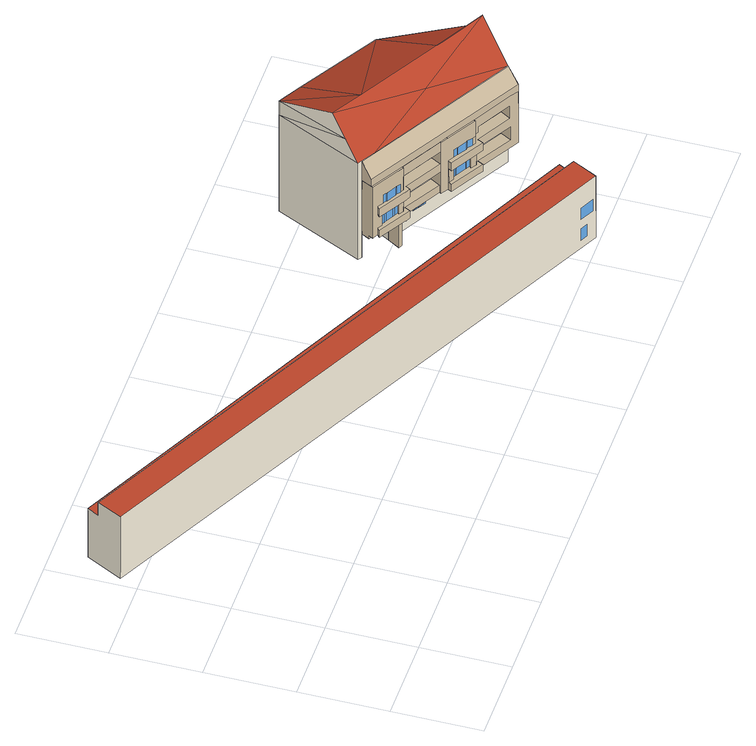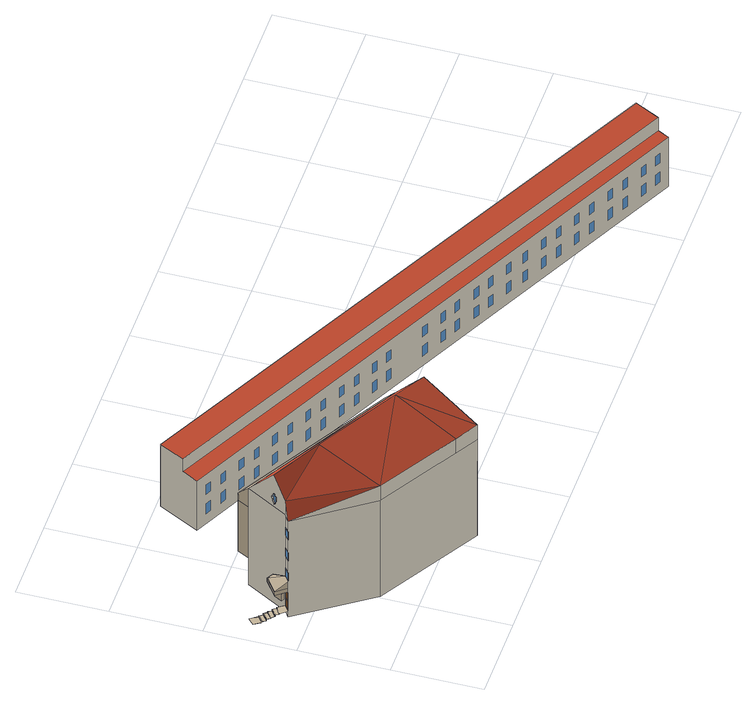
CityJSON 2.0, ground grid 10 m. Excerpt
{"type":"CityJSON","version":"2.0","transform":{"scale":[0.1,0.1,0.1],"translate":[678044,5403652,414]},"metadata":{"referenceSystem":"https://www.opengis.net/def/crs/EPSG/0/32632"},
"CityObjects":{
"building1":{"type":"Building","attributes":{"measuredHeight":8.66},"geometry":[{"type":"MultiSurface","lod":"3","boundaries":[[[0,1,2,3]],[[4,5,6,7]],[[6,5,2,1]],[[8,9,7,6,1,0]],[[9,10,4,7],[11,12,13,14],[15,16,17,18],[19,20,21,22],[23,24,25,26],[27,28,29,30],[31,32,33,34],[35,36,37,38],[39,40,41,42],[43,44,45,46],[47,48,49,50],[51,52,53,54],[55,56,57,58],[59,60,61,62],[63,64,65,66],[67,68,69,70],[71,72,73,74],[75,76,77,78],[79,80,81,82],[83,84,85,86],[87,88,89,90],[91,92,93,94],[95,96,97,98],[99,100,101,102],[103,104,105,106],[107,108,109,110],[111,112,113,114],[115,116,117,118],[119,120,121,122],[123,124,125,126],[127,128,129,130],[131,132,133,134],[135,136,137,138],[139,140,141,142],[143,144,145,146],[147,148,149,150],[151,152,153,154],[155,156,157,158],[159,160,161,162],[163,164,165,166],[167,168,169,170],[171,172,173,174],[175,176,177,178],[179,180,181,182],[183,184,185,186],[187,188,189,190],[191,192,193,194],[195,196,197,198],[199,200,201,202],[203,204,205,206],[207,208,209,210],[211,212,213,214],[215,216,217,218],[219,220,221,222],[223,224,225,226]],[[10,227,3,2,5,4]],[[227,8,0,3],[228,229,230,231],[232,233,234,235]],[[187,190,189,188]],[[217,216,215,218]],[[205,204,203,206]],[[210,209,208,207]],[[213,212,211,214]],[[197,196,195,198]],[[182,181,180,179]],[[102,101,100,99]],[[94,93,92,91]],[[97,96,95,98]],[[108,107,110,109]],[[186,185,184,183]],[[221,220,219,222]],[[178,177,176,175]],[[193,192,191,194]],[[169,168,167,170]],[[174,173,172,171]],[[199,202,201,200]],[[90,89,88,87]],[[131,134,133,132]],[[146,145,144,143]],[[129,128,127,130]],[[162,161,160,159]],[[149,148,147,150]],[[137,136,135,138]],[[142,141,140,139]],[[153,152,151,154]],[[155,158,157,156]],[[123,126,125,124]],[[112,111,114,113]],[[163,166,165,164]],[[57,56,55,58]],[[71,74,73,72]],[[78,77,76,75]],[[18,17,16,15]],[[41,40,39,42]],[[32,31,34,33]],[[81,80,79,82]],[[19,22,21,20]],[[60,59,62,61]],[[23,26,25,24]],[[223,226,225,224]],[[14,13,12,11]],[[84,83,86,85]],[[70,69,68,67]],[[103,106,105,104]],[[43,46,45,44]],[[48,47,50,49]],[[63,66,65,64]],[[232,235,234,233]],[[229,228,231,230]],[[28,27,30,29]],[[119,122,121,120]],[[51,54,53,52]],[[37,36,35,38]],[[115,118,117,116]],[[9,8,227,10]]],"semantics":{"surfaces":[{"type":"RoofSurface","materialUncertainty":1},{"type":"WallSurface","klumMaterialClass":"Concrete","klumMaterialIndex":"E203","materialUncertainty":0.5},{"type":"Window","paneMaterialClass":"Glass"},{"type":"GroundSurface"}],"values":[0,0,1,1,1,1,1,2,2,2,2,2,2,2,2,2,2,2,2,2,2,2,2,2,2,2,2,2,2,2,2,2,2,2,2,2,2,2,2,2,2,2,2,2,2,2,2,2,2,2,2,2,2,2,2,2,2,2,2,2,2,2,2,3]}}]},
"building2":{"type":"Building","attributes":{"measuredHeight":17.89},"children":["building2-1","building2-2","building2-3","building2-4","building2-5","building2-6"],"geometry":[{"type":"MultiSurface","lod":"3","boundaries":[[[236,237,238]],[[239,237,238,240]],[[241,242,243]],[[244,241,245,246,247]],[[242,241,244]],[[248,245,241,243,249]],[[248,250,251]],[[250,248,249]],[[248,252,245]],[[253,249,243]],[[249,253,250]],[[252,248,251]],[[254,250,253]],[[255,256,257,258]],[[259,260,261,262]],[[263,264,265,266]],[[267,268,269,270]],[[260,271,272,261]],[[273,274,275,276]],[[277,278,279,280]],[[281,282,283,284]],[[282,285,286,283]],[[287,277,280,288]],[[271,273,276,272]],[[278,289,290,279]],[[285,291,292,286]],[[291,259,262,292]],[[274,293,294,275]],[[289,295,296,290]],[[293,297,298,294]],[[297,263,266,298]],[[299,287,288,300]],[[264,301,302,265]],[[295,267,270,296]],[[268,281,284,269]],[[301,303,304,302]],[[303,255,258,304]],[[256,305,306,257]],[[305,307,308,306]],[[307,309,310,308]],[[309,299,300,310]],[[252,251,311,312]],[[247,312,313,314]],[[246,312,247]],[[312,246,252]],[[252,246,245]],[[250,254,315]],[[254,253,316]],[[315,317,313,312,311]],[[251,250,315,311]],[[318,317,315,254,240,239,319]],[[243,242,316,253],[287,299,309,307,305,256,255,303,301,264,263,297,293,274,273,271,260,259,291,285,282,281,268,267,295,289,278,277]],[[316,238,240,254],[320,321,322,323],[324,325,326,327],[328,329,330,331]],[[332,333,334,335]],[[336,337,338,339]],[[318,319,340,341],[342,343,344,345]],[[346,242,244,247,314,333,332,337,336],[347,348,349,350],[351,352,353,354],[355,356,357,358,359],[360,361,362,363],[364,365,366,367]],[[316,242,346,341,340,368,236,238]],[[347,369,370,371]],[[348,347,350,349],[372,350,369,347,371,370]],[[372,370,369,350]],[[373,374,375,376]],[[354,353,352,351],[377,378,374,373,376,375]],[[377,375,374,378]],[[379,380,381,382]],[[361,379,382,383]],[[384,385,386,387]],[[362,361,360,363],[385,384,387,386,380,379,361,383,382,381]],[[385,381,380,386]],[[388,389,390,391]],[[392,390,389,393]],[[364,367,366,365],[388,394,395,391,390,392,393,389]],[[394,388,391,395]],[[396,397,398,399]],[[400,398,397,401]],[[359,357,356,355],[396,402,403,399,398,400,401,397]],[[402,396,399,403]],[[404,405,406,407]],[[322,321,320,323],[405,404,407,406]],[[408,409,410,411]],[[324,327,326,325],[409,408,411,410]],[[412,413,414,415]],[[330,329,328,331],[413,412,415,414]],[[416,417,418,419]],[[342,345,344,343],[420,421,422,423],[418,417,416,419]],[[422,421,420,423]],[[300,288,280,279,290,296,270,269,284,283,286,292,262,261,272,276,275,294,298,266,265,302,304,258,257,306,308,310]],[[424,425,426,427]],[[428,429,430,431]],[[432,430,429,433]],[[431,434,435,428]],[[425,435,434,426]],[[436,437,438,439]],[[440,441,442,443]],[[441,444,445,442]],[[446,445,444,447]],[[436,440,443,437]],[[448,449,450,451]],[[452,453,454,455]],[[449,452,455,450]],[[456,457,448,451]],[[453,458,459,454]],[[460,461,462,463]],[[464,465,466,467]],[[465,468,469,466]],[[461,464,467,462]],[[470,469,468,471]],[[314,313,317,318,341,346,336,339,334,333]],[[334,339,338,335]],[[337,332,335,338]]],"semantics":{"surfaces":[{"type":"RoofSurface","klumMaterialClass":"Ceramic","klumMaterialIndex":"D201","materialUncertainty":0.3},{"type":"WallSurface"},{"type":"WallSurface","klumMaterialClass":"Plaster","klumMaterialIndex":"I002","materialUncertainty":0.3},{"type":"Window","frameMaterialClass":"Wood","frameMaterialName":"PaintedWood","paneMaterialClass":"Glass","frameMaterialUncertainty":0.5},{"type":"Door","frameMaterialClass":"Wood","frameMaterialName":"PaintedWood","paneMaterialClass":"Glass","frameMaterialUncertainty":0.5},{"type":"Window","paneMaterialClass":"Glass"},{"type":"GroundSurface"},{"type":"WaterClosureSurface","materialUncertainty":1},{"type":"OuterCeilingSurface"}],"values":[null,null,0,0,0,0,0,0,0,0,0,0,0,1,1,1,1,1,1,1,1,1,1,1,1,1,1,1,1,1,1,1,1,1,1,1,1,1,1,1,1,2,2,2,2,2,2,2,2,2,2,2,2,2,2,2,2,2,3,3,3,3,3,3,3,3,3,3,3,3,3,3,3,3,3,3,3,3,3,3,3,3,3,4,4,4,5,3,3,3,3,3,3,3,3,3,3,3,3,3,3,3,3,3,3,3,3,6,7,8]}}]},
"building2-1":{"type":"BuildingInstallation","attributes":{"klumMaterialClass":"Granite","klumMaterialIndex":"F106","materialUncertainty":0.3,"relationToConstruction":"outside"},"parents":["building2"],"geometry":[{"type":"MultiSurface","lod":"3","boundaries":[[[472,473,474,475,476,477,478,479,480,481,482,483,484,485,486,487,488,475,474,473,472,489]],[[489,472,490,491]],[[472,473,492,490]],[[473,474,493,492]],[[474,475,494,493]],[[475,488,495,494]],[[488,487,496,495]],[[487,486,497,496]],[[486,485,498,497]],[[485,484,499,498]],[[484,483,500,499]],[[483,482,501,500]],[[482,481,502,501]],[[481,480,503,502]],[[480,479,498,503]],[[479,478,497,498]],[[478,477,496,497]],[[477,476,495,496]],[[476,475,504,495]],[[475,474,505,504]],[[474,473,506,505]],[[473,472,507,506]],[[472,489,491,507]],[[491,490,492,493,494,495,496,497,498,499,500,501,502,503,498,497,496,495,504,505,506,507]]]}]},
"building2-2":{"type":"BuildingInstallation","attributes":{"materialClass":"Metal","materialName":"Aluminium","materialUncertainty":0.3,"relationToConstruction":"outside"},"parents":["building2"],"geometry":[{"type":"MultiSurface","lod":"3","boundaries":[[[508,509,510,511]],[[508,511,512,513]],[[514,513,512,515]],[[509,508,513,514]],[[511,510,515,512]],[[510,509,514,515]]]}]},
"building2-3":{"type":"BuildingInstallation","attributes":{"klumMaterialClass":"Plaster","klumMaterialIndex":"I002","materialUncertainty":0.3,"relationToConstruction":"outside"},"parents":["building2"],"geometry":[{"type":"MultiSurface","lod":"3","boundaries":[[[319,340,237,239]],[[516,517,518,519]],[[368,516,519,236]],[[319,239,518,517]],[[340,319,517,516,368]],[[368,340,237,236]],[[236,237,239,518,519]]]}]},
"building2-4":{"type":"BuildingInstallation","attributes":{"materialClass":"Glass","relationToConstruction":"outside"},"parents":["building2"],"geometry":[{"type":"MultiSurface","lod":"3","boundaries":[[[518,239,240]],[[519,238,236]],[[238,519,518,240]]]}]},
"building2-5":{"type":"BuildingInstallation","attributes":{"materialUncertainty":1,"relationToConstruction":"outside"},"parents":["building2"],"geometry":[{"type":"MultiSurface","lod":"3","boundaries":[[[520,521,522,523,524,525,526,527,528,529]],[[528,530,242,529]],[[531,523,522,532]],[[242,533,520,529]],[[533,534,521,520]]]}]},
"building2-6":{"type":"BuildingInstallation","attributes":{"klumMaterialClass":"Plaster","klumMaterialIndex":"I002","materialUncertainty":0.3,"relationToConstruction":"outside"},"parents":["building2"],"geometry":[{"type":"MultiSurface","lod":"3","boundaries":[[[534,521,522,535]],[[536,524,525,537]],[[538,523,524,536]],[[539,540,527,528,530]],[[535,522,523,538,541]],[[526,527,540,542]],[[543,524,523,531,544]],[[532,522,521,545,546]],[[542,537,525,526]],[[547,548,549,550]],[[551,547,550,552,553,554]],[[555,556,557,558]],[[559,560,561,336,337,562,563,564,565,566,567]],[[568,569,570,571]],[[572,573,574,575]],[[565,566,576,577]],[[578,579,580,581]],[[528,582,583,584,585,586,587,530]],[[565,459,454,455,450,451,456,566]],[[588,589,590,591,592,593]],[[594,595,596,597,592,591,598]],[[599,600,601,602]],[[559,603,601,588,593,604]],[[605,567,606,607,456,451,450,455,454,459,608,609,590,589,600,599]],[[603,610,602,601]],[[611,612,613,614,615]],[[616,617,618,619,620]],[[621,622,623,624]],[[541,625,626,538]],[[535,627,625,541]],[[566,456,457,576]],[[570,460,461,464,465,468,471,571]],[[628,629,630,332]],[[530,587,631,539]],[[593,592,597,632,604]],[[597,596,633,634]],[[629,563,562,630]],[[595,635,337,336,633,596]],[[633,336,561,634]],[[636,635,595,594,637,638]],[[604,632,560,559]],[[639,460,463,640]],[[332,630,562,337,635,636]],[[576,457,448,449,452,453,458,577]],[[560,632,597,634,561]],[[641,470,471,642]],[[643,644,550,549]],[[645,644,643,646,647,648,447,444,441,440,436,439,649,650]],[[550,644,645,552]],[[651,652,653,654]],[[654,655,432,433,429,428,435,425,424,656,657,543,544,658,659,651]],[[658,544,531,660,626,646,643,549,548,605,599,602]],[[610,661,659,658,602]],[[662,553,552,645,650]],[[662,663,554,553]],[[542,556,621,540]],[[581,580,664,665,582,528,527,526,525,666,667,558,557,624,623,668,669]],[[572,575,438,439]],[[670,457,456,607]],[[660,671,627,625,626]],[[572,439,436,440,441,444,447,573]],[[672,458,453,452,449,448,457,670]],[[565,564,609,608,459]],[[575,574,446,445,442,443,437,438]],[[648,647,627,671,532,546]],[[574,573,447,446]],[[673,628,332,636,638,674,545,521,534]],[[675,637,594,598]],[[567,566,456,607,606]],[[624,557,556,621]],[[674,675,598,609,608,672,670,607,606,554,663,649,439,438,437,443,442,445,446,447,648,546,545]],[[652,641,642,639,640,676,677,653]],[[571,471,470,568]],[[567,551,554,606]],[[608,459,458,672]],[[590,609,598,591]],[[678,631,587,586]],[[650,649,663,662]],[[679,678,586,585]],[[674,638,637,675]],[[680,681,584,583]],[[681,679,585,584]],[[577,458,459,565]],[[682,683,684,685]],[[556,686,537,542]],[[687,667,666,525,657,656,688,689]],[[631,621,540,539]],[[684,683,427,424]],[[666,686,537,525]],[[690,626,538,536]],[[682,685,433,432]],[[656,424,427,688]],[[686,690,536,537]],[[691,692,677,676]],[[627,673,534,535]],[[671,660,531,532]],[[535,522,532,671,627]],[[642,471,468,465,464,461,460,639]],[[569,463,460,570]],[[626,660,531,523,538]],[[684,424,425,435,428,429,433,685]],[[693,578,581,669]],[[694,680,583,582,665]],[[665,664,619,618]],[[588,601,600,589]],[[568,470,469,466,467,462,463,569]],[[579,691,676,640,463,462,467,466,469,470,641,652,620,619,664,580]],[[695,694,665,618,617]],[[687,555,558,667]],[[661,695,617,616,659]],[[623,622,689,688,427,426,434,431,430,432,655,615,614,668]],[[692,693,669,613,612,677]],[[432,430,431,434,426,427,683,682]],[[611,653,677,612]],[[613,669,668,614]],[[651,659,616,620,652]],[[655,654,653,611,615]],[[657,525,524,543]]]}]}
},
"vertices":[
[636,5,89],[650,33,89],[22,349,89],[8,321,89],[29,362,71],[22,349,71],[650,33,71],[660,51,71],[636,5,3],[660,51,3],[29,362,3],[270,243,44],[270,243,57],[264,246,57],[264,246,44],[495,133,17],[495,133,31],[489,136,31],[489,136,17],[352,203,17],[359,200,17],[359,200,31],[352,203,31],[352,203,44],[359,200,44],[359,200,57],[352,203,57],[642,60,57],[642,60,44],[648,57,44],[648,57,57],[552,104,57],[552,104,44],[559,101,44],[559,101,57],[629,67,57],[622,70,57],[622,70,44],[629,67,44],[495,133,57],[489,136,57],[489,136,44],[495,133,44],[60,347,17],[66,344,17],[66,344,31],[60,347,31],[60,347,57],[60,347,44],[66,344,44],[66,344,57],[597,82,44],[604,79,44],[604,79,57],[597,82,57],[515,123,57],[508,126,57],[508,126,44],[515,123,44],[328,215,57],[328,215,44],[334,212,44],[334,212,57],[40,356,44],[46,353,44],[46,353,57],[40,356,57],[315,221,44],[315,221,57],[308,224,57],[308,224,44],[533,114,44],[539,111,44],[539,111,57],[533,114,57],[584,89,44],[584,89,57],[578,92,57],[578,92,44],[334,212,31],[328,215,31],[328,215,17],[334,212,17],[283,237,31],[283,237,17],[290,234,17],[290,234,31],[90,332,44],[90,332,57],[84,335,57],[84,335,44],[224,266,44],[224,266,57],[218,269,57],[218,269,44],[245,255,31],[239,258,31],[239,258,17],[245,255,17],[245,255,44],[245,255,57],[239,258,57],[239,258,44],[40,356,17],[46,353,17],[46,353,31],[40,356,31],[464,148,57],[464,148,44],[470,145,44],[470,145,57],[533,114,31],[533,114,17],[539,111,17],[539,111,31],[622,70,17],[629,67,17],[629,67,31],[622,70,31],[597,82,17],[604,79,17],[604,79,31],[597,82,31],[552,104,17],[559,101,17],[559,101,31],[552,104,31],[179,288,57],[173,291,57],[173,291,44],[179,288,44],[104,325,17],[110,322,17],[110,322,31],[104,325,31],[290,234,57],[283,237,57],[283,237,44],[290,234,44],[270,243,17],[270,243,31],[264,246,31],[264,246,17],[179,288,17],[179,288,31],[173,291,31],[173,291,17],[155,300,31],[149,303,31],[149,303,17],[155,300,17],[584,89,31],[578,92,31],[578,92,17],[584,89,17],[642,60,17],[648,57,17],[648,57,31],[642,60,31],[155,300,44],[155,300,57],[149,303,57],[149,303,44],[508,126,17],[515,123,17],[515,123,31],[508,126,31],[135,310,57],[129,313,57],[129,313,44],[135,310,44],[199,278,17],[199,278,31],[193,281,31],[193,281,17],[470,145,17],[470,145,31],[464,148,31],[464,148,17],[110,322,44],[110,322,57],[104,325,57],[104,325,44],[450,155,17],[450,155,31],[444,158,31],[444,158,17],[84,335,17],[90,332,17],[90,332,31],[84,335,31],[135,310,31],[129,313,31],[129,313,17],[135,310,17],[426,167,31],[420,170,31],[420,170,17],[426,167,17],[193,281,44],[199,278,44],[199,278,57],[193,281,57],[406,176,31],[400,179,31],[400,179,17],[406,176,17],[426,167,44],[426,167,57],[420,170,57],[420,170,44],[406,176,57],[400,179,57],[400,179,44],[406,176,44],[224,266,31],[218,269,31],[218,269,17],[224,266,17],[450,155,57],[444,158,57],[444,158,44],[450,155,44],[308,224,17],[315,221,17],[315,221,31],[308,224,31],[8,321,3],[616,15,43],[616,15,59],[632,7,59],[632,7,43],[616,15,30],[624,11,30],[624,11,14],[616,15,14],
[739,156,41],[747,172,41],[747,172,50],[755,177,41],[755,177,50],[642,188,156],[720,124,135],[739,157,180],[555,217,135],[555,261,180],[545,244,157],[536,228,135],[589,241,180],[682,188,180],[698,258,155],[608,311,155],[582,326,155],[747,172,155],[755,177,135],[740,159,141],[740,159,142],[738,160,142],[738,160,141],[738,155,149],[737,154,148],[736,155,148],[736,156,149],[739,157,140],[739,157,139],[737,158,139],[737,158,140],[740,158,152],[739,158,153],[738,159,153],[738,159,152],[737,154,147],[736,155,147],[738,155,145],[738,155,144],[736,156,144],[736,156,145],[741,160,148],[741,160,149],[739,161,149],[739,161,148],[739,157,154],[738,156,153],[737,157,153],[737,158,154],[738,156,152],[736,157,152],[741,160,147],[739,161,147],[740,160,150],[739,161,150],[738,155,151],[736,156,151],[738,155,143],[736,156,143],[740,159,151],[738,160,151],[738,156,141],[737,157,141],[741,160,146],[739,161,146],[739,158,140],[738,159,140],[740,158,141],[738,159,141],[740,159,143],[738,160,143],[740,160,144],[739,160,144],[740,160,145],[739,161,145],[608,311,135],[582,326,135],[582,326,1],[536,228,1],[698,258,135],[747,172,135],[698,258,1],[755,177,1],[755,177,36],[754,177,79],[748,172,79],[748,172,90],[754,177,90],[748,172,119],[754,177,119],[754,177,108],[748,172,108],[754,177,51],[748,172,51],[748,172,62],[754,177,62],[540,225,34],[540,225,1],[554,250,1],[554,250,34],[573,207,1],[573,207,34],[587,231,34],[587,231,1],[747,172,36],[747,172,1],[748,172,34],[755,177,34],[755,177,10],[748,172,10],[720,124,1],[599,192,31],[599,192,19],[585,200,19],[585,200,31],[702,134,31],[702,134,19],[688,142,19],[688,142,31],[669,153,19],[669,153,31],[683,145,31],[683,145,23],[683,145,19],[639,169,31],[661,157,31],[661,157,19],[639,169,19],[603,190,31],[618,181,31],[618,181,19],[603,190,19],[739,156,36],[594,195,31],[594,195,20],[599,192,20],[585,200,20],[688,142,20],[693,139,20],[693,139,30],[688,142,30],[702,134,30],[702,134,20],[656,160,31],[645,166,31],[645,166,20],[656,160,20],[661,157,20],[640,169,20],[644,166,20],[644,166,31],[640,169,31],[609,186,31],[609,187,31],[609,187,20],[609,186,20],[604,189,20],[604,189,31],[618,182,31],[618,182,20],[677,148,20],[678,147,20],[678,147,30],[677,148,30],[683,145,30],[683,145,20],[669,152,20],[669,152,30],[754,176,80],[754,176,90],[749,173,90],[749,173,80],[754,176,109],[754,176,118],[749,173,118],[749,173,109],[754,176,52],[754,176,61],[749,173,61],[749,173,52],[754,176,11],[754,176,21],[749,173,21],[749,173,11],[749,173,33],[754,176,33],[754,176,23],[749,173,23],[654,142,88],[649,146,88],[649,146,78],[654,142,78],[637,152,88],[636,153,88],[636,153,78],[637,152,78],[632,155,78],[632,155,88],[647,146,78],[647,146,88],[549,202,78],[549,202,89],[546,204,89],[546,204,78],[550,201,78],[561,195,78],[561,195,89],[550,201,89],[562,195,78],[562,195,89],[566,192,89],[566,192,78],[562,197,63],[560,198,63],[560,198,48],[562,197,48],[551,203,63],[549,204,63],[549,204,48],[551,203,48],[566,195,48],[566,195,63],[545,207,63],[545,207,48],[654,145,63],[650,147,63],[650,147,48],[654,145,48],[649,148,63],[638,154,63],[638,154,48],[649,148,48],[637,155,63],[637,155,48],[632,157,48],[632,157,63],
[753,164,9],[753,164,8],[756,160,8],[756,160,6],[758,156,6],[758,156,5],[761,153,5],[761,153,3],[764,149,3],[764,149,2],[770,140,2],[764,148,2],[764,148,3],[761,152,3],[761,152,5],[759,156,5],[759,156,6],[747,172,9],[761,169,9],[755,177,9],[761,169,8],[763,165,8],[763,165,6],[766,162,6],[766,162,5],[769,158,5],[769,158,3],[772,154,3],[772,154,2],[777,146,2],[771,154,2],[771,154,3],[763,166,6],[763,166,8],[760,170,8],[760,170,9],
[741,160,25],[746,170,25],[746,170,16],[741,160,16],[744,159,16],[744,159,25],[749,168,25],[749,168,16],
[746,152,36],[764,165,36],[764,165,41],[746,152,41],
[534,213,119],[534,213,109],[571,192,109],[618,165,109],[626,161,109],[659,142,109],[664,139,109],[704,117,109],[713,111,109],[713,111,119],[720,124,109],[617,165,109],[571,191,109],[540,225,135],[540,225,109],
[578,204,109],[633,173,109],[666,154,109],[625,178,109],[718,125,109],[711,129,109],[583,201,109],[671,151,109],[625,159,109],[617,164,109],[533,211,109],[570,190,109],[583,201,67],[625,178,67],[618,165,67],[576,189,67],[578,204,67],[573,184,67],[568,186,67],[570,190,67],[671,151,88],[671,151,96],[664,139,96],[664,139,88],[578,204,38],[577,205,38],[577,205,1],[546,222,34],[546,222,38],[546,222,48],[551,219,48],[573,207,48],[578,204,48],[639,169,48],[661,157,48],[661,157,63],[639,169,63],[553,218,78],[574,206,78],[574,206,89],[553,218,89],[573,207,63],[551,219,63],[711,129,67],[711,129,48],[704,116,48],[704,116,67],[713,111,38],[720,124,38],[720,124,48],[720,124,67],[720,124,78],[720,124,96],[573,184,38],[573,184,48],[536,205,48],[536,205,38],[567,187,38],[568,186,38],[541,213,38],[568,197,38],[565,193,38],[569,191,38],[539,208,38],[618,166,48],[576,190,48],[576,190,38],[618,166,38],[583,201,38],[573,195,38],[625,178,48],[570,190,48],[565,193,48],[544,205,48],[539,208,48],[625,178,38],[623,155,67],[656,136,67],[661,133,67],[661,133,78],[623,155,78],[623,155,38],[656,136,38],[661,133,38],[661,133,48],[623,155,48],[711,129,96],[711,129,78],[704,117,78],[704,117,96],[583,201,96],[625,178,96],[578,204,96],[540,225,38],[545,222,38],[545,222,34],[718,125,96],[572,195,38],[565,193,1],[569,191,1],[568,197,34],[535,216,34],[540,213,38],[535,216,38],[652,143,63],[652,143,48],[631,155,48],[631,155,63],[618,165,78],[576,189,78],[573,184,78],[625,178,78],[578,204,78],[570,190,78],[539,208,78],[536,205,78],[625,159,48],[625,158,48],[625,158,67],[625,159,67],[625,159,78],[658,140,88],[658,140,109],[617,164,38],[625,159,38],[617,165,96],[633,173,38],[536,205,67],[539,208,67],[664,139,48],[664,139,38],[659,142,96],[659,142,88],[664,139,78],[664,139,67],[565,193,63],[571,191,96],[544,205,63],[540,225,96],[533,211,38],[538,209,38],[658,139,48],[658,139,67],[718,125,78],[718,125,67],[718,125,38],[718,125,48],[640,169,78],[662,156,78],[662,156,88],[640,169,88],[666,154,96],[666,154,88],[658,140,78],[666,154,78],[633,173,96],[666,154,48],[666,154,67],[671,151,67],[671,151,38],[666,154,38]
]}
